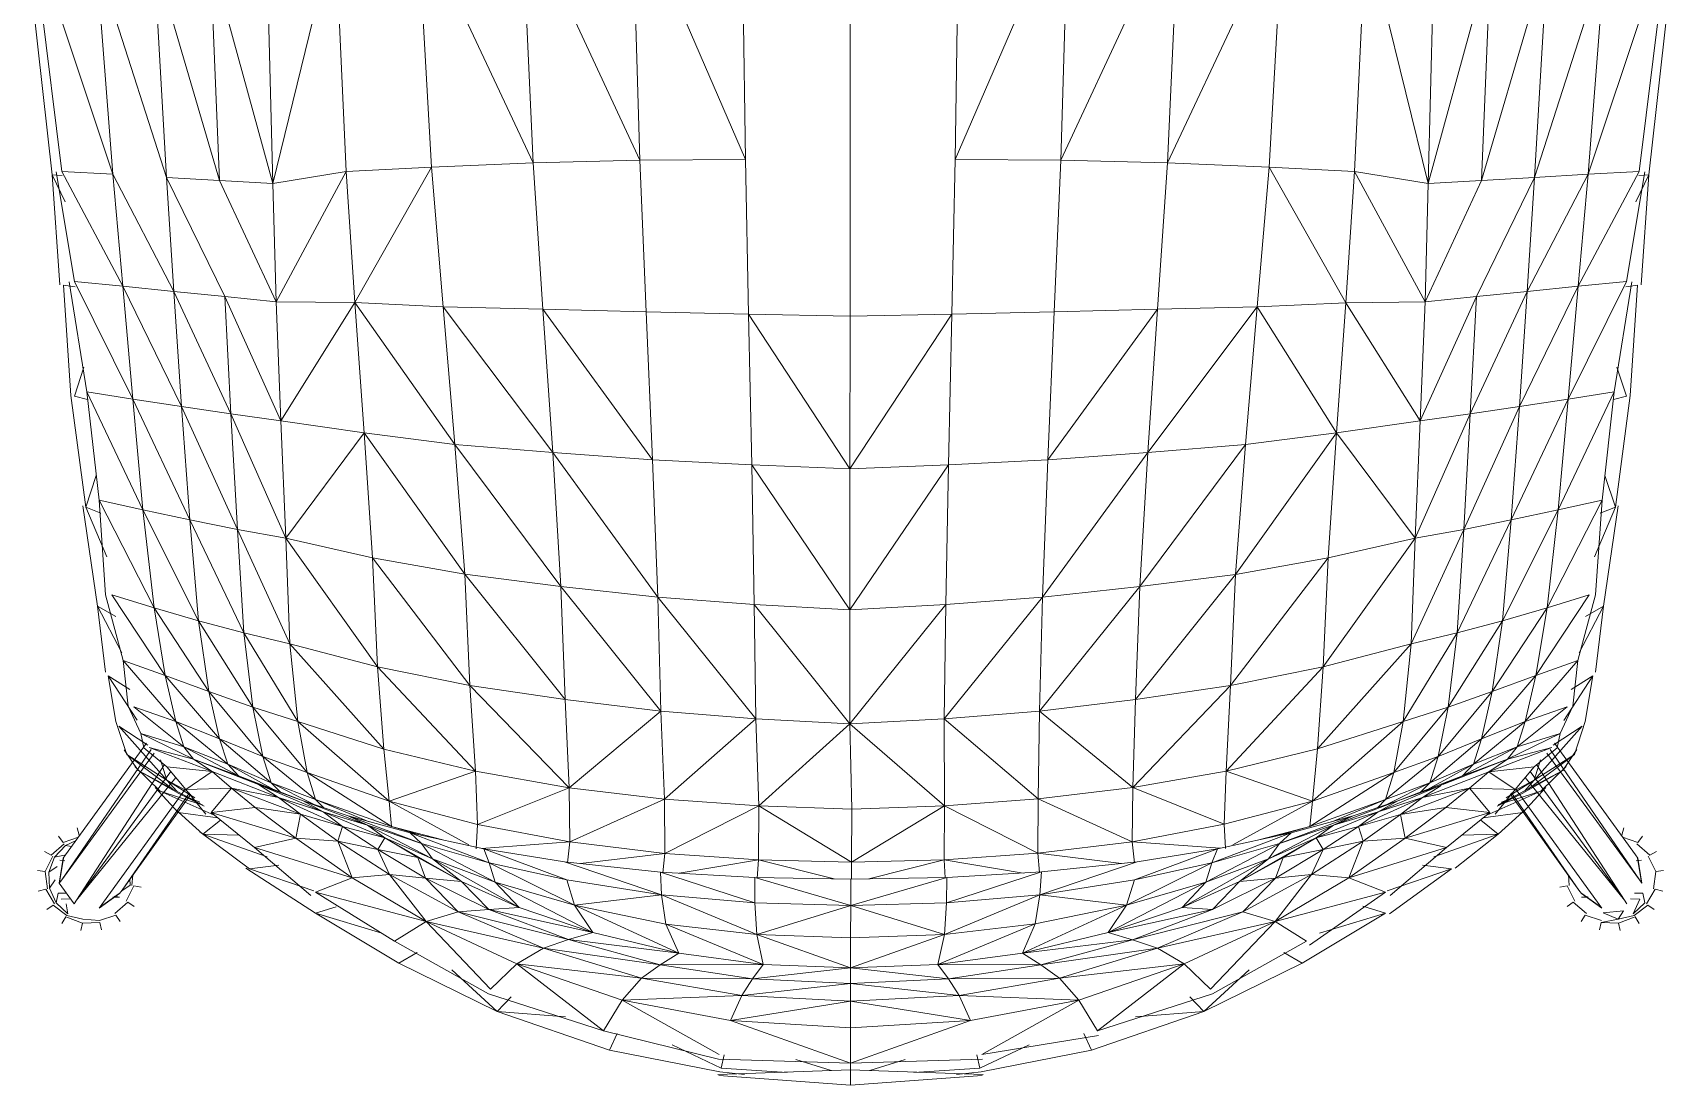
# Model space of a CAD drawing. Header units: millimetres. Extents: x 79795 to 317870, y -36033 to 97293.
# Drawn here: x 186759.4 to 187202, y 21460.5 to 21745.4 of the extents above; entities that cross this region are included whole.
import ezdxf

# ---------------------------------------------------------------- set-up
doc = ezdxf.new("R2010")
doc.units = ezdxf.units.MM
doc.header["$MEASUREMENT"] = 0
doc.layers.get('0').update_dxf_attribs({"linetype": 'CONTINUOUS'})
doc.layers.add('G-IMPT', color=8, linetype='CONTINUOUS', lineweight=9)

# ---------------------------------------------------------------- blocks, each defined once
blk = doc.blocks.new('OLA high stool - Kin high stool_dwg_KIN602 - GLIDES-V368-Level 4')
at = {"layer": 'G-IMPT'}
for p, q in [((-8.264, 8.564), (-8.215, 8.496)), ((-8.203, 8.48), (-8.046, 8.574)), ((-8.066, 8.655), (-8.046, 8.574)), ((-8.041, 8.554), (-7.859, 8.581)), ((-7.848, 8.663), (-7.859, 8.581)), ((-7.859, 8.581), (-7.695, 8.499)), ((-7.643, 8.587), (-7.684, 8.516)), ((-8.413, 8.404), (-8.342, 8.359)), ((-8.325, 8.349), (-8.215, 8.496)), ((-8.308, 8.338), (-8.192, 8.463)), ((-8.308, 8.338), (-8.153, 8.41)), ((-8.192, 8.463), (-8.087, 8.441)), ((-8.153, 8.41), (-8.15, 8.309)), ((-8.087, 8.441), (-8.088, 8.354)), ((-7.738, 8.426), (-7.745, 8.372)), ((-7.684, 8.516), (-7.564, 8.377)), ((-7.483, 8.439), (-7.547, 8.389)), ((-7.547, 8.389), (-7.493, 8.226)), ((-8.407, 8.184), (-8.488, 8.199)), ((-8.342, 8.359), (-8.407, 8.184)), ((-8.325, 8.349), (-8.367, 8.178)), ((-8.367, 8.178), (-8.278, 8.234)), ((-8.298, 8.02), (-8.278, 8.234)), ((-7.392, 8.24), (-7.47, 8.219)), ((-8.407, 8.184), (-8.4, 7.998)), ((-8.4, 7.998), (-8.367, 8.178)), ((-8.367, 8.178), (-8.298, 8.02)), ((-8.48, 7.981), (-8.4, 7.998)), ((-8.322, 7.828), (-8.38, 8.002)), ((-8.133, 7.86), (-8.13, 7.788)), ((-8.13, 7.788), (-8.123, 7.847)), ((-8.389, 7.783), (-8.322, 7.828)), ((-8.185, 7.701), (-8.306, 7.84)), ((-8.229, 7.634), (-8.185, 7.701)), ((-8.01, 7.636), (-8.175, 7.718)), ((-8.025, 7.558), (-8.01, 7.636)), ((-7.893, 7.648), (-8.007, 7.656)), ((-8.185, -7.701), (-8.229, -7.634)), ((-8.01, -7.636), (-8.175, -7.718)), ((-8.01, -7.636), (-8.025, -7.558)), ((-7.893, -7.648), (-8.007, -7.656)), ((-8.322, -7.828), (-8.389, -7.783)), ((-8.322, -7.828), (-8.38, -8.002)), ((-8.185, -7.701), (-8.306, -7.84)), ((-8.133, -7.86), (-8.13, -7.788)), ((-8.13, -7.788), (-8.122, -7.846)), ((-8.004, -7.676), (-8.062, -7.763)), ((-8.004, -7.676), (-7.936, -7.679)), ((-8.4, -7.998), (-8.48, -7.981)), ((-8.4, -7.998), (-8.407, -8.184)), ((-8.38, -8.002), (-8.367, -8.178)), ((-8.488, -8.199), (-8.407, -8.184)), ((-8.407, -8.184), (-8.342, -8.359)), ((-8.325, -8.349), (-8.367, -8.178)), ((-8.342, -8.359), (-8.413, -8.404)), ((-8.325, -8.349), (-8.215, -8.496)), ((-8.308, -8.338), (-8.203, -8.357)), ((-8.308, -8.338), (-8.192, -8.463)), ((-8.153, -8.41), (-8.15, -8.309)), ((-8.087, -8.441), (-8.088, -8.354)), ((-7.58, -8.365), (-7.593, -8.299)), ((-7.58, -8.365), (-7.593, -8.299)), ((-7.58, -8.365), (-7.528, -8.251)), ((-7.547, -8.389), (-7.493, -8.226)), ((-7.47, -8.219), (-7.392, -8.24)), ((-8.215, -8.496), (-8.264, -8.564)), ((-8.203, -8.48), (-8.046, -8.574)), ((-8.192, -8.463), (-8.087, -8.441)), ((-8.192, -8.463), (-8.087, -8.441)), ((-8.192, -8.463), (-8.036, -8.535)), ((-8.036, -8.535), (-7.948, -8.474)), ((-8.036, -8.535), (-7.948, -8.474)), ((-8.036, -8.535), (-7.866, -8.541)), ((-7.866, -8.541), (-7.806, -8.451)), ((-7.866, -8.541), (-7.806, -8.451)), ((-7.866, -8.541), (-7.705, -8.482)), ((-7.859, -8.581), (-7.695, -8.499)), ((-7.738, -8.426), (-7.744, -8.372)), ((-7.705, -8.482), (-7.58, -8.365)), ((-7.705, -8.482), (-7.684, -8.376)), ((-7.705, -8.482), (-7.684, -8.376)), ((-7.684, -8.516), (-7.564, -8.377)), ((-7.684, -8.516), (-7.643, -8.587)), ((-7.547, -8.389), (-7.483, -8.439)), ((-8.046, -8.574), (-8.066, -8.655)), ((-8.041, -8.554), (-7.859, -8.581)), ((-7.859, -8.581), (-7.848, -8.663))]:
    blk.add_line(p, q, dxfattribs=at)
blk = doc.blocks.new('OLA high stool - Kin high stool_dwg_KIN602 - FRAME-1332777-Level 4')
at = {"layer": 'G-IMPT'}
for p, q in [((0.266, 16.861), (0.302, 16.835)), ((0.266, 16.861), (0.53, 16.819)), ((0.272, 16.857), (0.528, 16.816)), ((1.689, 15.884), (0.302, 16.835)), ((0.302, 16.835), (1.651, 15.849)), ((0.566, 16.793), (0.53, 16.819)), ((1.757, 15.93), (0.566, 16.793)), ((0.082, 16.677), (0.046, 16.703)), ((1.531, 15.739), (0.082, 16.677)), ((0.082, 16.677), (1.455, 15.673)), ((0.082, 16.677), (1.391, 15.62)), ((1.269, 15.517), (0, 16.437)), ((0.155, 16.219), (0, 16.437)), ((0.156, 16.222), (0.031, 16.396)), ((0.191, 16.192), (0.155, 16.218)), ((1.227, 15.473), (0.191, 16.192)), ((0.191, 16.192), (1.215, 15.46)), ((0.191, 0.669), (1.214, 1.401)), ((0, 0.425), (1.269, 1.344)), ((1.391, 1.242), (0.082, 0.184)), ((0.191, 0.669), (1.227, 1.388)), ((0.082, 0.184), (1.455, 1.188)), ((1.531, 1.122), (0.082, 0.184)), ((0.302, 0.026), (1.651, 1.013)), ((0.302, 0.026), (1.689, 0.978)), ((0.566, 0.068), (1.757, 0.931)), ((0, 0.425), (0.155, 0.643)), ((0.156, 0.64), (0.031, 0.465)), ((0.191, 0.669), (0.155, 0.643)), ((0.082, 0.184), (0.046, 0.158)), ((0.046, 0.158), (0.266, 0)), ((0.266, 0), (0.53, 0.043)), ((0.266, 0), (0.302, 0.026)), ((0.529, 0.044), (0.272, 0.004)), ((0.566, 0.068), (0.53, 0.043))]:
    blk.add_line(p, q, dxfattribs=at)
blk = doc.blocks.new('OLA high stool - Kin high stool_dwg_KIN602 - SHELL-V377-Level 4')
at = {"layer": 'G-IMPT'}
for p, q in [((-0.434, 8.506), (1.402, 8.713)), ((-0.397, 8.403), (1.402, 8.628)), ((-2.784, 8.305), (-1.609, 8.385)), ((-1.609, 8.385), (-1.628, 8.262)), ((-1.622, 7.753), (-0.397, 8.403)), ((-0.434, 8.506), (-1.605, 8.425)), ((-1.571, 8.268), (-0.404, 8.462)), ((-0.434, 8.506), (-0.723, 8.366)), ((-0.441, 8.398), (-0.434, 8.506)), ((-0.428, 7.859), (1.402, 8.471)), ((-0.397, 8.403), (-0.428, 7.859)), ((-3.975, 8.149), (-2.784, 8.305)), ((-2.827, 8.128), (-2.792, 8.268)), ((-2.823, 7.646), (-1.571, 8.268)), ((-2.484, 8.166), (-2.792, 8.268)), ((-2.748, 8.137), (-1.576, 8.326)), ((-1.571, 8.268), (-1.622, 7.753)), ((-5.733, 7.939), (-5.031, 8.022)), ((-5.031, 8.022), (-5.527, 7.763)), ((-5.031, 8.022), (-5.141, 7.829)), ((-3.961, 8.18), (-5.031, 8.022)), ((-3.975, 8.149), (-4.506, 7.925)), ((-4.038, 7.988), (-3.975, 8.149)), ((-4.004, 7.539), (-2.748, 8.137)), ((-3.638, 8.037), (-3.975, 8.149)), ((-3.9, 8.007), (-2.748, 8.137)), ((-2.748, 8.137), (-2.823, 7.646)), ((-5.773, 7.909), (-6.26, 7.828)), ((-5.773, 7.909), (-6.247, 7.599)), ((-5.92, 7.678), (-5.773, 7.909)), ((-5.769, 7.303), (-4.91, 7.869)), ((-4.908, 7.939), (-5.61, 7.749)), ((-5.047, 7.421), (-3.9, 8.007)), ((-5.047, 7.421), (-4.91, 7.869)), ((-3.9, 8.007), (-4.908, 7.939)), ((-3.9, 8.007), (-4.004, 7.539)), ((-1.677, 7.21), (-0.428, 7.859)), ((-1.622, 7.753), (-0.428, 7.859)), ((-0.461, 7.289), (1.403, 7.886)), ((-0.428, 7.859), (-0.461, 7.289)), ((-0.428, 7.859), (1.403, 8.001)), ((-6.611, 7.712), (-6.98, 7.22)), ((-6.308, 7.795), (-6.884, 7.283)), ((-6.884, 7.283), (-6.611, 7.712)), ((-6.559, 7.738), (-6.783, 7.59)), ((-6.26, 7.828), (-6.611, 7.712)), ((-6.308, 7.795), (-6.511, 7.487)), ((-6.095, 7.695), (-6.386, 7.561)), ((-6.259, 7.187), (-5.61, 7.749)), ((-5.61, 7.749), (-6.095, 7.695)), ((-5.61, 7.749), (-5.769, 7.303)), ((-2.904, 7.127), (-1.622, 7.753)), ((-2.823, 7.646), (-1.622, 7.753)), ((-1.622, 7.753), (-1.677, 7.21)), ((-6.783, 7.59), (-7.149, 6.902)), ((-6.783, 7.59), (-7.027, 7.157)), ((-6.74, 7.626), (-7.002, 7.356)), ((-6.541, 7.529), (-6.741, 7.285)), ((-6.662, 7.001), (-6.386, 7.561)), ((-6.386, 7.561), (-6.541, 7.529)), ((-6.529, 7.104), (-6.103, 7.637)), ((-6.529, 7.104), (-6.386, 7.561)), ((-6.259, 7.187), (-6.103, 7.637)), ((-5.185, 6.946), (-4.004, 7.539)), ((-5.047, 7.421), (-4.004, 7.539)), ((-4.111, 7.04), (-2.823, 7.646)), ((-4.004, 7.539), (-4.111, 7.04)), ((-2.823, 7.646), (-4.004, 7.539)), ((-2.823, 7.646), (-2.904, 7.127)), ((-7.002, 7.356), (-7.257, 6.779)), ((-6.962, 7.409), (-7.228, 7.164)), ((-7.002, 7.356), (-7.149, 6.902)), ((-6.668, 7.352), (-6.884, 7.283)), ((-6.795, 6.801), (-6.538, 7.471)), ((-6.662, 7.001), (-6.538, 7.471)), ((-5.939, 6.838), (-5.047, 7.421)), ((-5.769, 7.303), (-5.047, 7.421)), ((-5.185, 6.946), (-5.047, 7.421)), ((-0.461, 7.289), (1.403, 7.396)), ((-7.461, 6.9), (-7.191, 7.197)), ((-7.228, 7.164), (-7.287, 6.741)), ((-7.161, 6.888), (-7.027, 7.157)), ((-7.027, 7.157), (-7.149, 6.902)), ((-6.884, 7.283), (-7.072, 6.985)), ((-7.002, 7.18), (-6.884, 7.283)), ((-7.001, 7.063), (-6.884, 7.283)), ((-6.741, 7.285), (-6.985, 7.081)), ((-6.795, 6.801), (-6.741, 7.285)), ((-6.715, 6.636), (-6.259, 7.187)), ((-6.529, 7.104), (-6.259, 7.187)), ((-6.444, 6.724), (-5.769, 7.303)), ((-6.444, 6.724), (-6.259, 7.187)), ((-6.259, 7.187), (-5.769, 7.303)), ((-5.769, 7.303), (-5.939, 6.838)), ((-2.982, 6.602), (-1.677, 7.21)), ((-2.904, 7.127), (-1.677, 7.21)), ((-1.731, 6.668), (-0.461, 7.289)), ((-1.731, 6.668), (-1.677, 7.21)), ((-1.677, 7.21), (-0.461, 7.289)), ((-0.461, 7.289), (-0.493, 6.722)), ((-0.493, 6.722), (1.403, 7.281)), ((-6.985, 7.081), (-7.247, 6.867)), ((-7.075, 7.042), (-7.119, 6.934)), ((-6.97, 6.594), (-6.985, 7.081)), ((-6.985, 7.081), (-6.795, 6.801)), ((-6.931, 6.309), (-6.662, 7.001)), ((-6.84, 6.521), (-6.529, 7.104)), ((-6.84, 6.521), (-6.662, 7.001)), ((-6.795, 6.801), (-6.662, 7.001)), ((-6.529, 7.104), (-6.715, 6.636)), ((-6.662, 7.001), (-6.529, 7.104)), ((-5.315, 6.465), (-4.111, 7.04)), ((-5.185, 6.946), (-4.111, 7.04)), ((-4.213, 6.533), (-2.904, 7.127)), ((-4.111, 7.04), (-4.213, 6.533)), ((-4.111, 7.04), (-2.904, 7.127)), ((-2.904, 7.127), (-2.982, 6.602)), ((-7.461, 6.9), (-7.822, 6.442)), ((-7.461, 6.9), (-7.701, 6.215)), ((-7.229, 6.813), (-7.602, 6.35)), ((-7.504, 5.91), (-7.229, 6.813)), ((-7.47, 6.514), (-7.461, 6.9)), ((-7.309, 6.714), (-7.461, 6.9)), ((-7.176, 6.343), (-7.229, 6.813)), ((-7.229, 6.813), (-6.97, 6.594)), ((-7.071, 6.094), (-6.795, 6.801)), ((-6.97, 6.594), (-6.795, 6.801)), ((-6.632, 6.261), (-5.939, 6.838)), ((-6.444, 6.724), (-5.939, 6.838)), ((-6.107, 6.368), (-5.185, 6.946)), ((-5.939, 6.838), (-6.107, 6.368)), ((-5.939, 6.838), (-5.185, 6.946)), ((-5.315, 6.465), (-5.185, 6.946)), ((-0.493, 6.722), (1.404, 6.8)), ((-7.004, 6.109), (-6.715, 6.636)), ((-6.913, 6.172), (-6.444, 6.724)), ((-6.913, 6.172), (-6.715, 6.636)), ((-6.715, 6.636), (-6.84, 6.521)), ((-6.715, 6.636), (-6.444, 6.724)), ((-6.632, 6.261), (-6.444, 6.724)), ((-3.057, 6.07), (-1.731, 6.668)), ((-1.731, 6.668), (-2.982, 6.602)), ((-0.493, 6.722), (-1.786, 6.121)), ((-1.786, 6.121), (-1.731, 6.668)), ((-0.493, 6.722), (-0.525, 6.154)), ((-0.525, 6.154), (1.404, 6.684)), ((-6.97, 6.594), (-7.249, 5.861)), ((-7.176, 6.343), (-6.97, 6.594)), ((-7.104, 5.833), (-6.84, 6.521)), ((-7.071, 6.094), (-6.97, 6.594)), ((-6.935, 6.292), (-6.84, 6.521)), ((-6.931, 6.309), (-6.84, 6.521)), ((-6.258, 5.888), (-5.315, 6.465)), ((-6.107, 6.368), (-5.315, 6.465)), ((-5.432, 5.974), (-4.213, 6.533)), ((-5.432, 5.974), (-5.315, 6.465)), ((-4.213, 6.533), (-5.315, 6.465)), ((-4.306, 6.017), (-2.982, 6.602)), ((-4.213, 6.533), (-4.306, 6.017)), ((-4.213, 6.533), (-2.982, 6.602)), ((-2.982, 6.602), (-3.057, 6.07)), ((-8.309, 5.741), (-7.829, 6.402)), ((-7.602, 6.35), (-8.113, 5.749)), ((-7.829, 6.402), (-8.065, 5.719)), ((-7.926, 5.31), (-7.602, 6.35)), ((-7.829, 6.402), (-7.791, 6.093)), ((-7.602, 6.35), (-7.504, 5.91)), ((-7.504, 5.91), (-7.176, 6.343)), ((-7.249, 5.861), (-7.176, 6.343)), ((-6.939, 6.292), (-7.222, 5.62)), ((-7.104, 5.833), (-6.938, 6.292)), ((-6.942, 6.292), (-7.071, 6.094)), ((-6.802, 5.788), (-6.107, 6.368)), ((-6.632, 6.261), (-6.107, 6.368)), ((-6.107, 6.368), (-6.258, 5.888)), ((-7.141, 5.722), (-6.913, 6.172)), ((-7.091, 5.7), (-6.632, 6.261)), ((-7.091, 5.7), (-6.913, 6.172)), ((-6.913, 6.172), (-7.019, 6.067)), ((-6.913, 6.172), (-6.632, 6.261)), ((-6.802, 5.788), (-6.632, 6.261)), ((-3.057, 6.07), (-1.786, 6.121)), ((-1.797, 5.276), (-1.786, 6.121)), ((-1.786, 6.121), (-0.525, 6.154)), ((-1.786, 6.121), (-0.399, 5.369)), ((1.404, 6.204), (-0.525, 6.154)), ((-0.525, 6.154), (1.405, 5.68)), ((-0.525, 6.154), (-0.399, 5.369)), ((-7.071, 6.094), (-7.377, 5.411)), ((-7.071, 6.094), (-7.249, 5.861)), ((-7.222, 5.62), (-7.071, 6.094)), ((-6.552, 4.975), (-5.432, 5.974)), ((-6.258, 5.888), (-5.432, 5.974)), ((-5.678, 5.037), (-4.306, 6.017)), ((-5.678, 5.037), (-5.432, 5.974)), ((-5.432, 5.974), (-4.306, 6.017)), ((-4.306, 6.017), (-4.515, 5.088)), ((-4.306, 6.017), (-3.057, 6.07)), ((-4.306, 6.017), (-3.185, 5.176)), ((-3.057, 6.07), (-3.185, 5.176)), ((-3.057, 6.07), (-1.797, 5.276)), ((-7.504, 5.91), (-7.926, 5.31)), ((-7.533, 5.461), (-7.504, 5.91)), ((-7.533, 5.461), (-7.249, 5.861)), ((-7.249, 5.861), (-7.504, 5.91)), ((-7.378, 4.894), (-6.802, 5.788)), ((-7.249, 5.861), (-7.377, 5.411)), ((-7.365, 5.145), (-7.104, 5.833)), ((-7.265, 5.354), (-7.104, 5.833)), ((-7.222, 5.62), (-7.104, 5.833)), ((-7.107, 4.921), (-6.258, 5.888)), ((-7.107, 4.921), (-6.802, 5.788)), ((-6.802, 5.788), (-7.091, 5.7)), ((-6.802, 5.788), (-6.258, 5.888)), ((-6.258, 5.888), (-6.552, 4.975)), ((-8.835, 4.811), (-8.303, 5.701)), ((-8.644, 4.891), (-8.078, 5.701)), ((-8.303, 5.701), (-8.514, 4.995)), ((-8.392, 4.523), (-8.078, 5.701)), ((-8.228, 5.458), (-8.303, 5.701)), ((-7.926, 5.31), (-8.078, 5.701)), ((-7.222, 5.62), (-7.498, 4.96)), ((-7.378, 4.894), (-7.091, 5.7)), ((-7.377, 5.411), (-7.222, 5.62)), ((-7.222, 5.62), (-7.365, 5.145)), ((-7.327, 5.128), (-7.091, 5.7)), ((-7.178, 5.613), (-7.091, 5.7)), ((-7.533, 5.461), (-7.926, 5.31)), ((-7.891, 4.911), (-7.533, 5.461)), ((-7.623, 5.036), (-7.533, 5.461)), ((-7.377, 5.411), (-7.623, 5.036)), ((-7.377, 5.411), (-7.533, 5.461)), ((-7.498, 4.96), (-7.377, 5.411)), ((1.405, 5.454), (-0.399, 5.369)), ((-7.926, 5.31), (-8.392, 4.523)), ((-7.891, 4.911), (-7.926, 5.31)), ((-7.56, 4.571), (-7.265, 5.354)), ((-7.445, 4.695), (-7.265, 5.354)), ((-7.265, 5.354), (-7.365, 5.145)), ((-3.185, 5.176), (-1.797, 5.276)), ((-1.797, 5.276), (-1.841, 4.334)), ((-0.399, 5.369), (-1.797, 5.276)), ((-1.797, 5.276), (-0.352, 4.46)), ((-0.399, 5.369), (-0.352, 4.46)), ((-7.723, 4.452), (-7.365, 5.145)), ((-7.56, 4.571), (-7.365, 5.145)), ((-7.365, 5.145), (-7.498, 4.96)), ((-5.877, 4.047), (-4.515, 5.088)), ((-5.678, 5.037), (-4.515, 5.088)), ((-4.692, 4.102), (-3.185, 5.176)), ((-4.515, 5.088), (-4.692, 4.102)), ((-4.515, 5.088), (-3.185, 5.176)), ((-3.307, 4.208), (-3.185, 5.176)), ((-3.185, 5.176), (-1.841, 4.334)), ((-7.891, 4.911), (-8.392, 4.523)), ((-7.891, 4.911), (-8.289, 4.181)), ((-7.965, 4.146), (-7.498, 4.96)), ((-7.928, 4.528), (-7.623, 5.036)), ((-7.928, 4.528), (-7.891, 4.911)), ((-7.623, 5.036), (-7.891, 4.911)), ((-7.723, 4.452), (-7.498, 4.96)), ((-7.708, 4.611), (-7.623, 5.036)), ((-7.708, 4.611), (-7.498, 4.96)), ((-7.498, 4.96), (-7.623, 5.036)), ((-7.572, 4.072), (-7.107, 4.921)), ((-7.518, 4.363), (-7.378, 4.894)), ((-7.472, 4.571), (-7.378, 4.894)), ((-7.378, 4.894), (-7.107, 4.921)), ((-7.107, 4.921), (-7.355, 3.982)), ((-6.552, 4.975), (-7.107, 4.921)), ((-7.107, 4.921), (-6.787, 4.004)), ((-6.787, 4.004), (-5.678, 5.037)), ((-6.787, 4.004), (-6.552, 4.975)), ((-6.552, 4.975), (-5.678, 5.037)), ((-5.678, 5.037), (-5.877, 4.047)), ((-9.351, 3.765), (-8.835, 4.811)), ((-9.161, 3.857), (-8.6, 4.857)), ((-8.72, 4.618), (-8.835, 4.811)), ((-8.6, 4.857), (-8.392, 4.523)), ((-7.973, 3.786), (-7.572, 4.548)), ((-7.965, 4.146), (-7.708, 4.611)), ((-7.708, 4.611), (-7.928, 4.528)), ((-7.767, 3.851), (-7.445, 4.695)), ((-7.767, 3.851), (-7.56, 4.571)), ((-7.723, 4.452), (-7.56, 4.571)), ((-7.616, 3.911), (-7.445, 4.695)), ((-7.56, 4.571), (-7.445, 4.695)), ((-0.352, 4.46), (1.406, 4.56)), ((-9.111, 3.837), (-8.392, 4.523)), ((-8.392, 4.523), (-8.843, 3.556)), ((-8.392, 4.523), (-8.675, 3.27)), ((-8.392, 4.523), (-8.289, 4.181)), ((-7.928, 4.528), (-8.289, 4.181)), ((-7.928, 4.528), (-8.261, 3.856)), ((-8.242, 3.532), (-7.723, 4.452)), ((-7.973, 3.786), (-7.723, 4.452)), ((-7.965, 4.146), (-7.928, 4.528)), ((-7.723, 4.452), (-7.965, 4.146)), ((-1.841, 4.334), (-0.352, 4.46)), ((-0.352, 4.46), (-0.307, 3.377)), ((-8.906, 4.247), (-9.351, 3.765)), ((-4.821, 3.081), (-3.307, 4.208)), ((-4.692, 4.102), (-3.307, 4.208)), ((-3.394, 3.168), (-1.841, 4.334)), ((-3.307, 4.208), (-3.394, 3.168)), ((-3.307, 4.208), (-1.841, 4.334)), ((-1.867, 3.272), (-1.841, 4.334)), ((-0.307, 3.377), (1.406, 4.184)), ((-8.675, 3.27), (-8.289, 4.181)), ((-8.289, 4.181), (-8.585, 3.006)), ((-7.965, 4.146), (-8.261, 3.856)), ((-8.242, 3.532), (-7.965, 4.146)), ((-6.963, 3.009), (-5.877, 4.047)), ((-6.787, 4.004), (-5.877, 4.047)), ((-6.024, 3.035), (-4.692, 4.102)), ((-6.024, 3.035), (-5.877, 4.047)), ((-5.877, 4.047), (-4.692, 4.102)), ((-4.692, 4.102), (-4.821, 3.081)), ((-9.554, 2.632), (-9.161, 3.857)), ((-9.111, 3.837), (-8.843, 3.556)), ((-8.261, 3.856), (-8.585, 3.006)), ((-8.261, 3.856), (-8.509, 2.746)), ((-8.261, 3.856), (-8.242, 3.532)), ((-8.217, 2.942), (-7.767, 3.851)), ((-7.973, 3.786), (-7.767, 3.851)), ((-7.948, 3.026), (-7.616, 3.911)), ((-7.767, 3.851), (-7.948, 3.026)), ((-7.767, 3.851), (-7.616, 3.911)), ((-7.754, 3.053), (-7.616, 3.911)), ((-7.614, 3.996), (-7.355, 3.982)), ((-7.61, 3.939), (-7.541, 3.001)), ((-7.355, 3.982), (-7.541, 3.001)), ((-7.355, 3.982), (-6.787, 4.004)), ((-7.355, 3.982), (-6.963, 3.009)), ((-6.787, 4.004), (-6.963, 3.009)), ((-9.761, 2.567), (-9.351, 3.765)), ((-9.351, 3.765), (-9.406, 3.035)), ((-9.192, 3.616), (-9.351, 3.765)), ((-8.509, 2.746), (-7.973, 3.786)), ((-8.242, 3.532), (-7.973, 3.786)), ((-8.217, 2.942), (-7.973, 3.786)), ((-9.554, 2.632), (-8.843, 3.556)), ((-8.843, 3.556), (-9.228, 2.432)), ((-8.843, 3.556), (-8.996, 2.227)), ((-8.843, 3.556), (-8.675, 3.27)), ((-8.242, 3.532), (-8.509, 2.746)), ((-0.307, 3.377), (-1.867, 3.272)), ((-0.307, 3.377), (1.407, 3.456)), ((-0.307, 3.377), (-0.279, 2.24)), ((-8.675, 3.27), (-8.996, 2.227)), ((-8.675, 3.27), (-8.851, 2.028)), ((-8.585, 3.006), (-8.675, 3.27)), ((-4.935, 2.045), (-3.394, 3.168)), ((-4.821, 3.081), (-3.394, 3.168)), ((-3.471, 2.102), (-1.867, 3.272)), ((-3.394, 3.168), (-3.471, 2.102)), ((-3.394, 3.168), (-1.867, 3.272)), ((-1.867, 3.272), (-1.895, 2.171)), ((-8.585, 3.006), (-8.851, 2.028)), ((-8.585, 3.006), (-8.727, 1.831)), ((-8.585, 3.006), (-8.509, 2.746)), ((-7.948, 3.026), (-8.217, 2.942)), ((-8.106, 2.018), (-7.754, 3.053)), ((-8.106, 2.018), (-7.948, 3.026)), ((-7.863, 2.033), (-7.754, 3.053)), ((-7.541, 3.001), (-7.764, 3.025)), ((-7.541, 3.001), (-7.664, 1.994)), ((-6.963, 3.009), (-7.541, 3.001)), ((-7.541, 3.001), (-7.084, 1.999)), ((-6.963, 3.009), (-7.084, 1.999)), ((-6.963, 3.009), (-6.024, 3.035)), ((-6.148, 2.013), (-6.963, 3.009)), ((-6.148, 2.013), (-4.821, 3.081)), ((-6.148, 2.013), (-6.024, 3.035)), ((-6.024, 3.035), (-4.821, 3.081)), ((-4.821, 3.081), (-4.935, 2.045)), ((-0.279, 2.24), (1.407, 3.026)), ((-8.727, 1.831), (-8.217, 2.942)), ((-8.509, 2.746), (-8.217, 2.942)), ((-8.217, 2.942), (-8.417, 1.968)), ((-8.106, 2.018), (-8.217, 2.942)), ((-7.772, 2.888), (-7.664, 1.994)), ((-9.604, 2.642), (-9.807, 1.398)), ((-9.228, 2.432), (-9.554, 2.632)), ((-8.727, 1.831), (-8.509, 2.746)), ((-9.994, 1.391), (-9.761, 2.567)), ((-9.584, 2.486), (-9.761, 2.567)), ((-9.807, 1.398), (-9.228, 2.432)), ((-9.447, 1.28), (-9.228, 2.432)), ((-9.228, 2.432), (-8.996, 2.227)), ((-9.228, 2.432), (-9.179, 1.159)), ((-0.279, 2.24), (1.408, 2.29)), ((-8.996, 2.227), (-9.179, 1.159)), ((-8.996, 2.227), (-9.001, 1.044)), ((-8.996, 2.227), (-8.851, 2.028)), ((-4.935, 2.045), (-3.471, 2.102)), ((-3.471, 2.102), (-3.526, 1.044)), ((-3.471, 2.102), (-1.895, 2.171)), ((-1.895, 2.171), (-1.919, 1.08)), ((-1.895, 2.171), (-0.279, 2.24)), ((-0.279, 2.24), (-0.27, 1.115)), ((-8.851, 2.028), (-9.001, 1.044)), ((-8.851, 2.028), (-8.727, 1.831)), ((-8.851, 2.028), (-8.847, 0.931)), ((-8.847, 0.931), (-8.417, 1.968)), ((-8.727, 1.831), (-8.417, 1.968)), ((-8.529, 1), (-8.106, 2.018)), ((-8.417, 1.968), (-8.529, 1)), ((-8.417, 1.968), (-8.106, 2.018)), ((-8.193, 1.022), (-7.863, 2.033)), ((-8.193, 1.022), (-8.106, 2.018)), ((-7.863, 2.033), (-8.106, 2.018)), ((-7.922, 1.026), (-7.863, 2.033)), ((-7.87, 2.012), (-7.664, 1.994)), ((-7.664, 1.994), (-7.733, 0.999)), ((-7.664, 1.994), (-7.084, 1.999)), ((-7.664, 1.994), (-7.159, 1)), ((-7.159, 1), (-7.084, 1.999)), ((-7.084, 1.999), (-6.148, 2.013)), ((-6.231, 0.998), (-7.084, 1.999)), ((-6.231, 0.998), (-4.935, 2.045)), ((-6.148, 2.013), (-6.231, 0.998)), ((-6.148, 2.013), (-4.935, 2.045)), ((-4.935, 2.045), (-5.013, 1.015)), ((-9.704, 1.902), (-9.955, 1.379)), ((-8.847, 0.931), (-8.727, 1.831)), ((-7.874, 1.838), (-7.733, 0.999)), ((-0.27, 1.115), (1.408, 1.843)), ((-10.136, 0.001), (-10.033, 1.403)), ((-9.97, 0), (-10.02, 1.412)), ((-9.899, 0), (-9.859, 1.407)), ((-10.021, 1.13), (-9.994, 1.391)), ((-9.955, 1.379), (-10, 0.674)), ((-9.811, 1.346), (-9.955, 1.379)), ((-9.899, 0), (-9.447, 1.28)), ((-9.523, 0), (-9.447, 1.28)), ((-9.179, 1.159), (-9.447, 1.28)), ((-9.447, 1.28), (-9.239, 0)), ((-9.179, 1.159), (-9.239, 0)), ((-9.179, 1.159), (-9.001, 1.044)), ((-9.179, 1.159), (-9.05, 0)), ((-3.567, -0.006), (-1.919, 1.08)), ((-3.526, 1.044), (-1.919, 1.08)), ((-1.919, 1.08), (-1.941, -0.004)), ((-1.919, 1.08), (-0.27, 1.115)), ((-0.27, 1.115), (1.409, 1.14)), ((-9.001, 1.044), (-9.05, 0)), ((-9.001, 1.044), (-8.847, 0.931)), ((-9.001, 1.044), (-8.884, 0)), ((-8.884, 0), (-8.529, 1)), ((-8.884, 0), (-8.847, 0.931)), ((-8.529, 1), (-8.847, 0.931)), ((-8.529, 1), (-8.565, 0)), ((-8.529, 1), (-8.193, 1.022)), ((-8.529, 1), (-8.221, 0.003)), ((-8.221, 0.003), (-7.922, 1.026)), ((-8.221, 0.003), (-8.193, 1.022)), ((-7.922, 1.026), (-8.193, 1.022)), ((-7.94, 0.005), (-7.922, 1.026)), ((-7.733, 0.999), (-7.937, 0.194)), ((-7.733, 0.999), (-7.926, 1.01)), ((-7.159, 1), (-7.758, 0.012)), ((-7.733, 0.999), (-7.758, 0.012)), ((-7.159, 1), (-7.733, 0.999)), ((-7.194, 0.013), (-7.159, 1)), ((-7.159, 1), (-6.231, 0.998)), ((-6.286, -0.006), (-7.159, 1)), ((-6.286, -0.006), (-5.013, 1.015)), ((-6.231, 0.998), (-6.286, -0.006)), ((-6.231, 0.998), (-5.013, 1.015)), ((-5.068, -0.006), (-3.526, 1.044)), ((-5.013, 1.015), (-5.068, -0.006)), ((-3.526, 1.044), (-5.013, 1.015)), ((-3.526, 1.044), (-3.567, -0.006)), ((-9.861, 0.582), (-9.979, 0.204)), ((-10.136, 0.001), (-9.97, 0)), ((-10.033, -1.403), (-10.136, 0.001)), ((-9.899, 0), (-9.97, 0)), ((-9.899, 0), (-9.523, 0)), ((-9.523, 0), (-9.239, 0)), ((-9.447, -1.28), (-9.523, 0)), ((-9.239, 0), (-9.447, -1.28)), ((-9.239, 0), (-9.05, 0)), ((-9.239, 0), (-9.179, -1.159)), ((-9.05, 0), (-9.179, -1.159)), ((-9.05, 0), (-8.884, 0)), ((-9.05, 0), (-9.001, -1.044)), ((-8.884, 0), (-9.001, -1.044)), ((-8.884, 0), (-8.565, 0)), ((-8.847, -0.931), (-8.884, 0)), ((-8.529, -0.999), (-8.884, 0)), ((-8.565, 0), (-8.221, 0.003)), ((-8.565, 0), (-8.529, -0.999)), ((-8.221, 0.003), (-8.529, -0.999)), ((-8.221, 0.003), (-7.94, 0.005)), ((-8.193, -1.018), (-8.221, 0.003)), ((-7.922, -1.019), (-8.221, 0.003)), ((-7.94, 0.009), (-7.758, 0.012)), ((-7.922, -1.019), (-7.94, 0.005)), ((-7.758, 0.012), (-7.194, 0.013)), ((-7.758, 0.012), (-7.159, -0.978)), ((-7.758, 0.012), (-7.734, -0.979)), ((-7.194, 0.013), (-6.286, -0.006)), ((-7.159, -0.978), (-7.194, 0.013)), ((-10.02, -1.412), (-9.97, 0)), ((-9.447, -1.28), (-9.899, 0)), ((-9.859, -1.407), (-9.899, 0)), ((-7.159, -0.978), (-6.286, -0.006)), ((-6.286, -0.006), (-5.068, -0.006)), ((-5.013, -1.025), (-6.286, -0.006)), ((-6.286, -0.006), (-6.23, -1.008)), ((-5.068, -0.006), (-3.567, -0.006)), ((-3.526, -1.053), (-5.068, -0.006)), ((-5.068, -0.006), (-5.013, -1.025)), ((-3.567, -0.006), (-1.941, -0.004)), ((-3.526, -1.053), (-3.567, -0.006)), ((-1.918, -1.087), (-3.567, -0.006)), ((-1.941, -0.004), (-0.275, -0.003)), ((-1.941, -0.004), (-1.918, -1.087)), ((-0.275, -0.003), (1.41, -0.003)), ((-9.979, -0.205), (-9.861, -0.582)), ((-7.937, -0.176), (-7.734, -0.979)), ((-10, -0.675), (-9.955, -1.379)), ((-9.001, -1.044), (-9.179, -1.159)), ((-8.847, -0.931), (-9.001, -1.044)), ((-9.001, -1.044), (-8.851, -2.028)), ((-9.001, -1.044), (-8.996, -2.227)), ((-8.847, -0.931), (-8.851, -2.028)), ((-8.727, -1.831), (-8.847, -0.931)), ((-8.418, -1.967), (-8.847, -0.931)), ((-8.529, -0.999), (-8.847, -0.931)), ((-8.529, -0.999), (-8.193, -1.018)), ((-8.107, -2.015), (-8.529, -0.999)), ((-8.529, -0.999), (-8.418, -1.967)), ((-8.107, -2.015), (-8.193, -1.018)), ((-7.864, -2.026), (-8.193, -1.018)), ((-7.922, -1.019), (-8.193, -1.018)), ((-7.734, -0.979), (-7.929, -0.993)), ((-7.864, -2.026), (-7.922, -1.019)), ((-7.734, -0.979), (-7.875, -1.824)), ((-7.159, -0.978), (-7.734, -0.979)), ((-7.734, -0.979), (-7.666, -1.978)), ((-7.159, -0.978), (-7.666, -1.978)), ((-7.086, -1.982), (-7.159, -0.978)), ((-6.23, -1.008), (-7.159, -0.978)), ((-7.086, -1.982), (-6.23, -1.008)), ((-6.23, -1.008), (-5.013, -1.025)), ((-4.935, -2.053), (-6.23, -1.008)), ((-6.23, -1.008), (-6.148, -2.021)), ((-5.013, -1.025), (-3.526, -1.053)), ((-5.013, -1.025), (-4.935, -2.053)), ((-9.994, -1.391), (-10.021, -1.13)), ((-9.179, -1.159), (-9.447, -1.28)), ((-9.179, -1.159), (-9.228, -2.432)), ((-9.179, -1.159), (-8.996, -2.227)), ((-3.471, -2.11), (-3.526, -1.053)), ((-3.526, -1.053), (-1.918, -1.087)), ((-1.918, -1.087), (-0.27, -1.12)), ((-1.918, -1.087), (-1.894, -2.177)), ((-0.27, -1.12), (-0.279, -2.244)), ((1.402, -1.844), (-0.27, -1.12)), ((1.411, -1.145), (-0.27, -1.12)), ((-9.761, -2.567), (-9.994, -1.391)), ((-9.811, -1.346), (-9.955, -1.379)), ((-9.955, -1.379), (-9.704, -1.902)), ((-9.228, -2.432), (-9.447, -1.28)), ((-9.554, -2.632), (-9.859, -1.407)), ((-9.228, -2.432), (-9.807, -1.398)), ((-8.851, -2.028), (-8.727, -1.831)), ((-8.509, -2.746), (-8.727, -1.831)), ((-8.727, -1.831), (-8.584, -3.006)), ((-8.727, -1.831), (-8.418, -1.967)), ((-8.217, -2.942), (-8.727, -1.831)), ((-8.996, -2.227), (-8.851, -2.028)), ((-8.851, -2.028), (-8.584, -3.006)), ((-8.851, -2.028), (-8.675, -3.27)), ((-8.418, -1.967), (-8.107, -2.015)), ((-8.418, -1.967), (-8.217, -2.942)), ((-8.217, -2.942), (-8.107, -2.015)), ((-7.948, -3.023), (-8.107, -2.015)), ((-7.755, -3.048), (-8.107, -2.015)), ((-7.864, -2.026), (-8.107, -2.015)), ((-7.873, -1.999), (-7.666, -1.978)), ((-7.755, -3.048), (-7.864, -2.026)), ((-7.666, -1.978), (-7.773, -2.877)), ((-7.666, -1.978), (-7.086, -1.982)), ((-7.666, -1.978), (-7.542, -2.989)), ((-7.086, -1.982), (-7.542, -2.989)), ((-7.086, -1.982), (-6.965, -2.996)), ((-6.148, -2.021), (-7.086, -1.982)), ((-6.965, -2.996), (-6.148, -2.021)), ((-6.148, -2.021), (-4.935, -2.053)), ((-6.024, -3.041), (-6.148, -2.021)), ((-4.821, -3.087), (-6.148, -2.021)), ((-4.935, -2.053), (-3.471, -2.11)), ((-3.394, -3.173), (-4.935, -2.053)), ((-4.935, -2.053), (-4.821, -3.087)), ((-8.996, -2.227), (-9.228, -2.432)), ((-8.996, -2.227), (-8.675, -3.27)), ((-8.996, -2.227), (-8.843, -3.556)), ((-1.867, -3.277), (-3.471, -2.11)), ((-3.471, -2.11), (-3.394, -3.173)), ((-1.894, -2.177), (-3.471, -2.11)), ((-1.894, -2.177), (-0.279, -2.244)), ((-1.894, -2.177), (-1.867, -3.277)), ((-0.279, -2.244), (-0.307, -3.381)), ((-0.279, -2.244), (1.402, -2.293)), ((1.403, -3.026), (-0.279, -2.244)), ((-9.554, -2.632), (-9.228, -2.432)), ((-9.228, -2.432), (-8.843, -3.556)), ((-9.584, -2.486), (-9.761, -2.567)), ((-9.351, -3.765), (-9.761, -2.567)), ((-8.843, -3.556), (-9.554, -2.632)), ((-9.161, -3.857), (-9.554, -2.632)), ((-8.509, -2.746), (-8.584, -3.006)), ((-7.973, -3.786), (-8.509, -2.746)), ((-8.509, -2.746), (-8.242, -3.532)), ((-8.217, -2.942), (-8.509, -2.746)), ((-8.509, -2.746), (-8.261, -3.855)), ((-8.217, -2.942), (-7.948, -3.023)), ((-7.973, -3.786), (-8.217, -2.942)), ((-7.767, -3.85), (-8.217, -2.942)), ((-9.406, -3.035), (-9.351, -3.765)), ((-8.675, -3.27), (-8.584, -3.006)), ((-8.584, -3.006), (-8.261, -3.855)), ((-8.584, -3.006), (-8.288, -4.181)), ((-7.616, -3.908), (-7.948, -3.023)), ((-7.948, -3.023), (-7.767, -3.85)), ((-7.542, -2.989), (-7.766, -3.016)), ((-7.616, -3.908), (-7.755, -3.048)), ((-7.542, -2.989), (-7.611, -3.933)), ((-7.542, -2.989), (-7.356, -3.974)), ((-6.965, -2.996), (-7.542, -2.989)), ((-6.965, -2.996), (-7.356, -3.974)), ((-5.876, -4.055), (-6.965, -2.996)), ((-6.965, -2.996), (-6.789, -3.996)), ((-6.024, -3.041), (-6.965, -2.996)), ((-5.876, -4.055), (-6.024, -3.041)), ((-6.024, -3.041), (-4.821, -3.087)), ((-4.691, -4.11), (-6.024, -3.041)), ((-3.306, -4.215), (-4.821, -3.087)), ((-4.821, -3.087), (-4.691, -4.11)), ((-3.394, -3.173), (-4.821, -3.087)), ((-8.843, -3.556), (-8.675, -3.27)), ((-8.675, -3.27), (-8.288, -4.181)), ((-8.675, -3.27), (-8.392, -4.523)), ((-1.84, -4.34), (-3.394, -3.173)), ((-3.394, -3.173), (-3.306, -4.215)), ((-1.867, -3.277), (-3.394, -3.173)), ((-1.84, -4.34), (-1.867, -3.277)), ((-1.867, -3.277), (-0.307, -3.381)), ((-0.307, -3.381), (-0.351, -4.465)), ((-0.307, -3.381), (1.403, -3.459)), ((1.403, -4.185), (-0.307, -3.381)), ((-9.192, -3.616), (-9.351, -3.765)), ((-9.111, -3.837), (-8.843, -3.556)), ((-8.843, -3.556), (-8.392, -4.523)), ((-8.261, -3.855), (-8.242, -3.532)), ((-8.242, -3.532), (-7.973, -3.786)), ((-7.965, -4.146), (-8.242, -3.532)), ((-7.723, -4.452), (-8.242, -3.532)), ((-9.351, -3.765), (-8.835, -4.811)), ((-9.351, -3.765), (-8.906, -4.247)), ((-7.723, -4.452), (-7.973, -3.786)), ((-7.973, -3.786), (-7.767, -3.85)), ((-7.572, -4.547), (-7.973, -3.786)), ((-9.161, -3.857), (-8.6, -4.857)), ((-8.392, -4.523), (-9.111, -3.837)), ((-8.261, -3.855), (-8.288, -4.181)), ((-8.261, -3.855), (-7.965, -4.146)), ((-8.261, -3.855), (-7.928, -4.528)), ((-7.767, -3.85), (-7.616, -3.908)), ((-7.56, -4.571), (-7.767, -3.85)), ((-7.446, -4.693), (-7.767, -3.85)), ((-7.446, -4.693), (-7.616, -3.908)), ((-7.615, -3.99), (-7.356, -3.974)), ((-7.356, -3.974), (-6.789, -3.996)), ((-7.356, -3.974), (-7.107, -4.917)), ((-6.789, -3.996), (-7.107, -4.917)), ((-6.789, -3.996), (-5.876, -4.055)), ((-6.553, -4.971), (-6.789, -3.996)), ((-5.677, -5.041), (-6.789, -3.996)), ((-8.288, -4.181), (-8.392, -4.523)), ((-8.288, -4.181), (-7.928, -4.528)), ((-8.288, -4.181), (-7.891, -4.911)), ((-7.928, -4.528), (-7.965, -4.146)), ((-7.965, -4.146), (-7.723, -4.452)), ((-7.708, -4.611), (-7.965, -4.146)), ((-7.498, -4.96), (-7.965, -4.146)), ((-7.107, -4.917), (-7.572, -4.068)), ((-5.876, -4.055), (-4.691, -4.11)), ((-4.514, -5.093), (-5.876, -4.055)), ((-5.876, -4.055), (-5.677, -5.041)), ((-4.691, -4.11), (-3.306, -4.215)), ((-3.184, -5.181), (-4.691, -4.11)), ((-4.691, -4.11), (-4.514, -5.093)), ((-3.306, -4.215), (-1.84, -4.34)), ((-3.184, -5.181), (-3.306, -4.215)), ((-1.796, -5.28), (-3.306, -4.215)), ((-1.84, -4.34), (-0.351, -4.465)), ((-1.84, -4.34), (-1.796, -5.28)), ((-8.392, -4.523), (-8.6, -4.857)), ((-8.392, -4.523), (-7.891, -4.911)), ((-8.392, -4.523), (-7.926, -5.311)), ((-8.078, -5.701), (-8.392, -4.523)), ((-7.891, -4.911), (-7.928, -4.528)), ((-7.623, -5.036), (-7.928, -4.528)), ((-7.928, -4.528), (-7.708, -4.611)), ((-7.723, -4.452), (-7.56, -4.571)), ((-7.498, -4.96), (-7.723, -4.452)), ((-7.365, -5.145), (-7.723, -4.452)), ((-7.379, -4.891), (-7.518, -4.358)), ((-0.351, -4.465), (-1.796, -5.28)), ((-0.351, -4.465), (-0.398, -5.372)), ((1.403, -4.564), (-0.351, -4.465)), ((-8.835, -4.811), (-8.72, -4.618)), ((-7.623, -5.036), (-7.708, -4.611)), ((-7.498, -4.96), (-7.708, -4.611)), ((-7.365, -5.145), (-7.56, -4.571)), ((-7.265, -5.354), (-7.56, -4.571)), ((-7.446, -4.693), (-7.56, -4.571)), ((-7.379, -4.891), (-7.473, -4.568)), ((-7.265, -5.354), (-7.446, -4.693)), ((-8.835, -4.811), (-8.303, -5.701)), ((-8.6, -4.857), (-8.078, -5.701)), ((-8.515, -4.995), (-8.303, -5.701)), ((-7.926, -5.311), (-7.891, -4.911)), ((-7.533, -5.461), (-7.891, -4.911)), ((-7.891, -4.911), (-7.623, -5.036)), ((-7.623, -5.036), (-7.498, -4.96)), ((-7.533, -5.461), (-7.623, -5.036)), ((-7.623, -5.036), (-7.377, -5.411)), ((-7.377, -5.411), (-7.498, -4.96)), ((-7.498, -4.96), (-7.365, -5.145)), ((-7.498, -4.96), (-7.222, -5.62)), ((-7.092, -5.701), (-7.379, -4.891)), ((-6.802, -5.788), (-7.379, -4.891)), ((-7.107, -4.917), (-7.379, -4.891)), ((-6.802, -5.788), (-7.107, -4.917)), ((-6.258, -5.888), (-7.107, -4.917)), ((-6.553, -4.971), (-7.107, -4.917)), ((-5.433, -5.973), (-6.553, -4.971)), ((-6.553, -4.971), (-6.258, -5.888)), ((-5.677, -5.041), (-6.553, -4.971)), ((-5.433, -5.973), (-5.677, -5.041)), ((-5.677, -5.041), (-4.514, -5.093)), ((-4.306, -6.017), (-5.677, -5.041)), ((-7.365, -5.145), (-7.265, -5.354)), ((-7.104, -5.833), (-7.365, -5.145)), ((-7.365, -5.145), (-7.222, -5.62)), ((-7.092, -5.701), (-7.327, -5.127)), ((-4.514, -5.093), (-3.184, -5.181)), ((-4.514, -5.093), (-4.306, -6.017)), ((-3.184, -5.181), (-4.306, -6.017)), ((-3.184, -5.181), (-3.057, -6.07)), ((-1.796, -5.28), (-3.184, -5.181)), ((-8.078, -5.701), (-7.926, -5.311)), ((-7.926, -5.311), (-7.533, -5.461)), ((-7.926, -5.311), (-7.504, -5.91)), ((-7.602, -6.35), (-7.926, -5.311)), ((-7.104, -5.833), (-7.265, -5.354)), ((-1.796, -5.28), (-3.057, -6.07)), ((-1.786, -6.121), (-1.796, -5.28)), ((-0.398, -5.372), (-1.796, -5.28)), ((-0.398, -5.372), (-1.786, -6.121)), ((-0.398, -5.372), (-0.525, -6.154)), ((1.403, -5.456), (-0.398, -5.372)), ((-8.303, -5.701), (-8.235, -5.479)), ((-7.533, -5.461), (-7.377, -5.411)), ((-7.504, -5.91), (-7.533, -5.461)), ((-7.248, -5.861), (-7.533, -5.461)), ((-7.222, -5.62), (-7.377, -5.411)), ((-7.377, -5.411), (-7.071, -6.094)), ((-7.377, -5.411), (-7.248, -5.861)), ((-8.303, -5.701), (-7.822, -6.442)), ((-7.602, -6.35), (-8.113, -5.749)), ((-8.065, -5.719), (-7.829, -6.402)), ((-7.071, -6.094), (-7.222, -5.62)), ((-7.104, -5.833), (-7.222, -5.62)), ((-7.222, -5.62), (-6.931, -6.309)), ((-7.092, -5.701), (-7.178, -5.612)), ((-6.913, -6.172), (-7.141, -5.721)), ((-6.913, -6.172), (-7.092, -5.701)), ((-7.092, -5.701), (-6.802, -5.788)), ((-6.632, -6.261), (-7.092, -5.701)), ((1.403, -5.682), (-0.525, -6.154)), ((-7.504, -5.91), (-7.602, -6.35)), ((-7.504, -5.91), (-7.248, -5.861)), ((-7.23, -6.813), (-7.504, -5.91)), ((-7.176, -6.343), (-7.504, -5.91)), ((-7.176, -6.343), (-7.248, -5.861)), ((-7.248, -5.861), (-7.071, -6.094)), ((-7.248, -5.861), (-6.969, -6.594)), ((-6.931, -6.309), (-7.104, -5.833)), ((-6.839, -6.521), (-7.104, -5.833)), ((-6.632, -6.261), (-6.802, -5.788)), ((-6.802, -5.788), (-6.258, -5.888)), ((-6.107, -6.368), (-6.802, -5.788)), ((-6.258, -5.888), (-5.433, -5.973)), ((-5.315, -6.465), (-6.258, -5.888)), ((-6.258, -5.888), (-6.107, -6.368)), ((-7.791, -6.092), (-7.829, -6.402)), ((-6.969, -6.594), (-7.071, -6.094)), ((-7.071, -6.094), (-6.931, -6.309)), ((-6.793, -6.801), (-7.071, -6.094)), ((-7.019, -6.067), (-6.913, -6.172)), ((-5.433, -5.973), (-4.306, -6.017)), ((-5.315, -6.465), (-5.433, -5.973)), ((-4.213, -6.533), (-5.433, -5.973)), ((-2.981, -6.602), (-4.306, -6.017)), ((-4.306, -6.017), (-4.213, -6.533)), ((-3.057, -6.07), (-4.306, -6.017)), ((-1.731, -6.668), (-3.057, -6.07)), ((-3.057, -6.07), (-2.981, -6.602)), ((-1.786, -6.121), (-3.057, -6.07)), ((-7.701, -6.215), (-7.461, -6.9)), ((-6.714, -6.635), (-7.004, -6.109)), ((-6.839, -6.521), (-6.952, -6.25)), ((-6.714, -6.635), (-6.913, -6.172)), ((-6.913, -6.172), (-6.632, -6.261)), ((-6.444, -6.724), (-6.913, -6.172)), ((-6.444, -6.724), (-6.632, -6.261)), ((-6.632, -6.261), (-6.107, -6.368)), ((-5.94, -6.838), (-6.632, -6.261)), ((-1.731, -6.668), (-1.786, -6.121)), ((-0.525, -6.154), (-1.786, -6.121)), ((-1.786, -6.121), (-0.493, -6.722)), ((-0.525, -6.154), (1.403, -6.204)), ((1.403, -6.684), (-0.525, -6.154)), ((-0.525, -6.154), (-0.493, -6.722)), ((-7.435, -6.933), (-7.829, -6.402)), ((-7.23, -6.813), (-7.602, -6.35)), ((-7.23, -6.813), (-7.176, -6.343)), ((-6.969, -6.594), (-7.176, -6.343)), ((-6.662, -7.001), (-6.931, -6.309)), ((-6.839, -6.521), (-6.931, -6.309)), ((-5.185, -6.947), (-6.107, -6.368)), ((-6.107, -6.368), (-5.94, -6.838)), ((-5.315, -6.465), (-6.107, -6.368)), ((-7.461, -6.9), (-7.47, -6.514)), ((-6.969, -6.594), (-7.23, -6.813)), ((-6.985, -7.081), (-6.969, -6.594)), ((-6.793, -6.801), (-6.969, -6.594)), ((-6.662, -7.001), (-6.839, -6.521)), ((-6.839, -6.521), (-6.714, -6.635)), ((-6.529, -7.104), (-6.839, -6.521)), ((-5.185, -6.947), (-5.315, -6.465)), ((-5.315, -6.465), (-4.213, -6.533)), ((-4.111, -7.04), (-5.315, -6.465)), ((-2.904, -7.127), (-4.213, -6.533)), ((-4.213, -6.533), (-4.111, -7.04)), ((-2.981, -6.602), (-4.213, -6.533)), ((-2.981, -6.602), (-1.731, -6.668)), ((-1.677, -7.211), (-2.981, -6.602)), ((-2.981, -6.602), (-2.904, -7.127)), ((-7.461, -6.9), (-7.309, -6.714)), ((-7.287, -6.741), (-7.228, -7.164)), ((-7.257, -6.779), (-7.002, -7.356)), ((-6.259, -7.187), (-6.714, -6.635)), ((-6.714, -6.635), (-6.529, -7.104)), ((-6.444, -6.724), (-6.714, -6.635)), ((-6.259, -7.187), (-6.444, -6.724)), ((-5.769, -7.303), (-6.444, -6.724)), ((-5.94, -6.838), (-6.444, -6.724)), ((-1.677, -7.211), (-1.731, -6.668)), ((-0.461, -7.289), (-1.731, -6.668)), ((1.404, -7.281), (-0.493, -6.722)), ((-0.493, -6.722), (-0.461, -7.289)), ((1.403, -6.8), (-0.493, -6.722)), ((-7.461, -6.9), (-7.191, -7.198)), ((-6.985, -7.081), (-7.247, -6.867)), ((-7.028, -7.157), (-7.161, -6.888)), ((-7.15, -6.902), (-7.002, -7.356)), ((-7.15, -6.902), (-6.783, -7.59)), ((-7.15, -6.902), (-7.028, -7.157)), ((-7.12, -6.933), (-7.073, -7.046)), ((-6.793, -6.801), (-6.985, -7.081)), ((-6.741, -7.285), (-6.793, -6.801)), ((-6.538, -7.471), (-6.793, -6.801)), ((-6.662, -7.001), (-6.793, -6.801)), ((-5.047, -7.421), (-5.94, -6.838)), ((-5.94, -6.838), (-5.769, -7.303)), ((-5.185, -6.947), (-5.94, -6.838)), ((-5.047, -7.421), (-5.185, -6.947)), ((-4.005, -7.539), (-5.185, -6.947)), ((-4.111, -7.04), (-5.185, -6.947)), ((-7.072, -6.985), (-6.884, -7.283)), ((-6.884, -7.283), (-7.001, -7.063)), ((-6.741, -7.285), (-6.985, -7.081)), ((-6.538, -7.471), (-6.662, -7.001)), ((-6.386, -7.561), (-6.662, -7.001)), ((-6.529, -7.104), (-6.662, -7.001)), ((-6.386, -7.561), (-6.529, -7.104)), ((-6.103, -7.637), (-6.529, -7.104)), ((-6.259, -7.187), (-6.529, -7.104)), ((-2.824, -7.646), (-4.111, -7.04)), ((-4.111, -7.04), (-4.005, -7.539)), ((-2.904, -7.127), (-4.111, -7.04)), ((-1.622, -7.753), (-2.904, -7.127)), ((-2.904, -7.127), (-2.824, -7.646)), ((-1.677, -7.211), (-2.904, -7.127)), ((-6.962, -7.409), (-7.228, -7.164)), ((-7.028, -7.157), (-6.783, -7.59)), ((-6.884, -7.283), (-7.002, -7.179)), ((-6.981, -7.219), (-6.612, -7.712)), ((-6.612, -7.712), (-6.884, -7.283)), ((-6.884, -7.283), (-6.308, -7.795)), ((-6.884, -7.283), (-6.668, -7.352)), ((-6.54, -7.529), (-6.741, -7.285)), ((-6.103, -7.637), (-6.259, -7.187)), ((-5.61, -7.748), (-6.259, -7.187)), ((-5.769, -7.303), (-6.259, -7.187)), ((-4.91, -7.869), (-5.769, -7.303)), ((-5.769, -7.303), (-5.61, -7.748)), ((-5.047, -7.421), (-5.769, -7.303)), ((-0.428, -7.859), (-1.677, -7.211)), ((-1.677, -7.211), (-1.622, -7.753)), ((-0.461, -7.289), (-1.677, -7.211)), ((1.404, -7.887), (-0.461, -7.289)), ((1.404, -7.396), (-0.461, -7.289)), ((-6.74, -7.626), (-7.002, -7.356)), ((-6.512, -7.486), (-6.308, -7.795)), ((-4.91, -7.869), (-5.047, -7.421)), ((-3.9, -8.007), (-5.047, -7.421)), ((-4.005, -7.539), (-5.047, -7.421)), ((-6.56, -7.738), (-6.783, -7.59)), ((-6.386, -7.561), (-6.54, -7.529)), ((-6.095, -7.695), (-6.386, -7.561)), ((-6.246, -7.599), (-5.773, -7.908)), ((-4.005, -7.539), (-2.824, -7.646)), ((-2.748, -8.137), (-4.005, -7.539)), ((-4.005, -7.539), (-3.9, -8.007)), ((-1.571, -8.269), (-2.824, -7.646)), ((-2.824, -7.646), (-2.748, -8.137)), ((-1.622, -7.753), (-2.824, -7.646)), ((-6.26, -7.828), (-6.612, -7.712)), ((-5.773, -7.908), (-6.26, -7.828)), ((-5.61, -7.748), (-6.095, -7.695)), ((-5.773, -7.908), (-5.92, -7.678)), ((-4.908, -7.939), (-5.61, -7.748)), ((-5.528, -7.763), (-5.031, -8.022)), ((-5.141, -7.829), (-5.031, -8.022)), ((-0.397, -8.403), (-1.622, -7.753)), ((-1.622, -7.753), (-1.571, -8.269)), ((-0.428, -7.859), (-1.622, -7.753)), ((-5.733, -7.939), (-5.031, -8.022)), ((-3.9, -8.007), (-4.908, -7.939)), ((-4.505, -7.925), (-3.975, -8.149)), ((-3.975, -8.149), (-4.038, -7.988)), ((-3.9, -8.007), (-2.748, -8.137)), ((1.404, -8.471), (-0.428, -7.859)), ((-0.428, -7.859), (-0.397, -8.403)), ((1.404, -8.002), (-0.428, -7.859)), ((-3.961, -8.18), (-5.031, -8.022)), ((-3.975, -8.149), (-3.638, -8.037)), ((-3.975, -8.149), (-2.784, -8.306)), ((-2.792, -8.269), (-2.827, -8.128)), ((-2.792, -8.269), (-2.483, -8.167)), ((-2.748, -8.137), (-1.576, -8.326)), ((-2.784, -8.306), (-1.609, -8.385)), ((-1.628, -8.262), (-1.609, -8.385)), ((-1.571, -8.269), (-0.404, -8.462)), ((-0.434, -8.506), (-1.605, -8.425)), ((-0.723, -8.366), (-0.434, -8.506)), ((-0.434, -8.506), (-0.441, -8.398)), ((-0.434, -8.506), (1.404, -8.713)), ((-0.397, -8.403), (1.404, -8.628))]:
    blk.add_line(p, q, dxfattribs=at)

msp = doc.modelspace()

# ---------------------------------------------------------------- block references
at = {"xscale": -25.4, "yscale": 25.4, "zscale": 25.4, "rotation": 270}
for name, p in [('OLA high stool - Kin high stool_dwg_KIN602 - SHELL-V377-Level 4', (186980.72, 21717.99)), ('OLA high stool - Kin high stool_dwg_KIN602 - FRAME-1332777-Level 4', (186766.58, 21508.52)), ('OLA high stool - Kin high stool_dwg_KIN602 - GLIDES-V368-Level 4', (186980.72, 21717.99))]:
    msp.add_blockref(name, p, dxfattribs=at)

doc.saveas('drawing.dxf')
